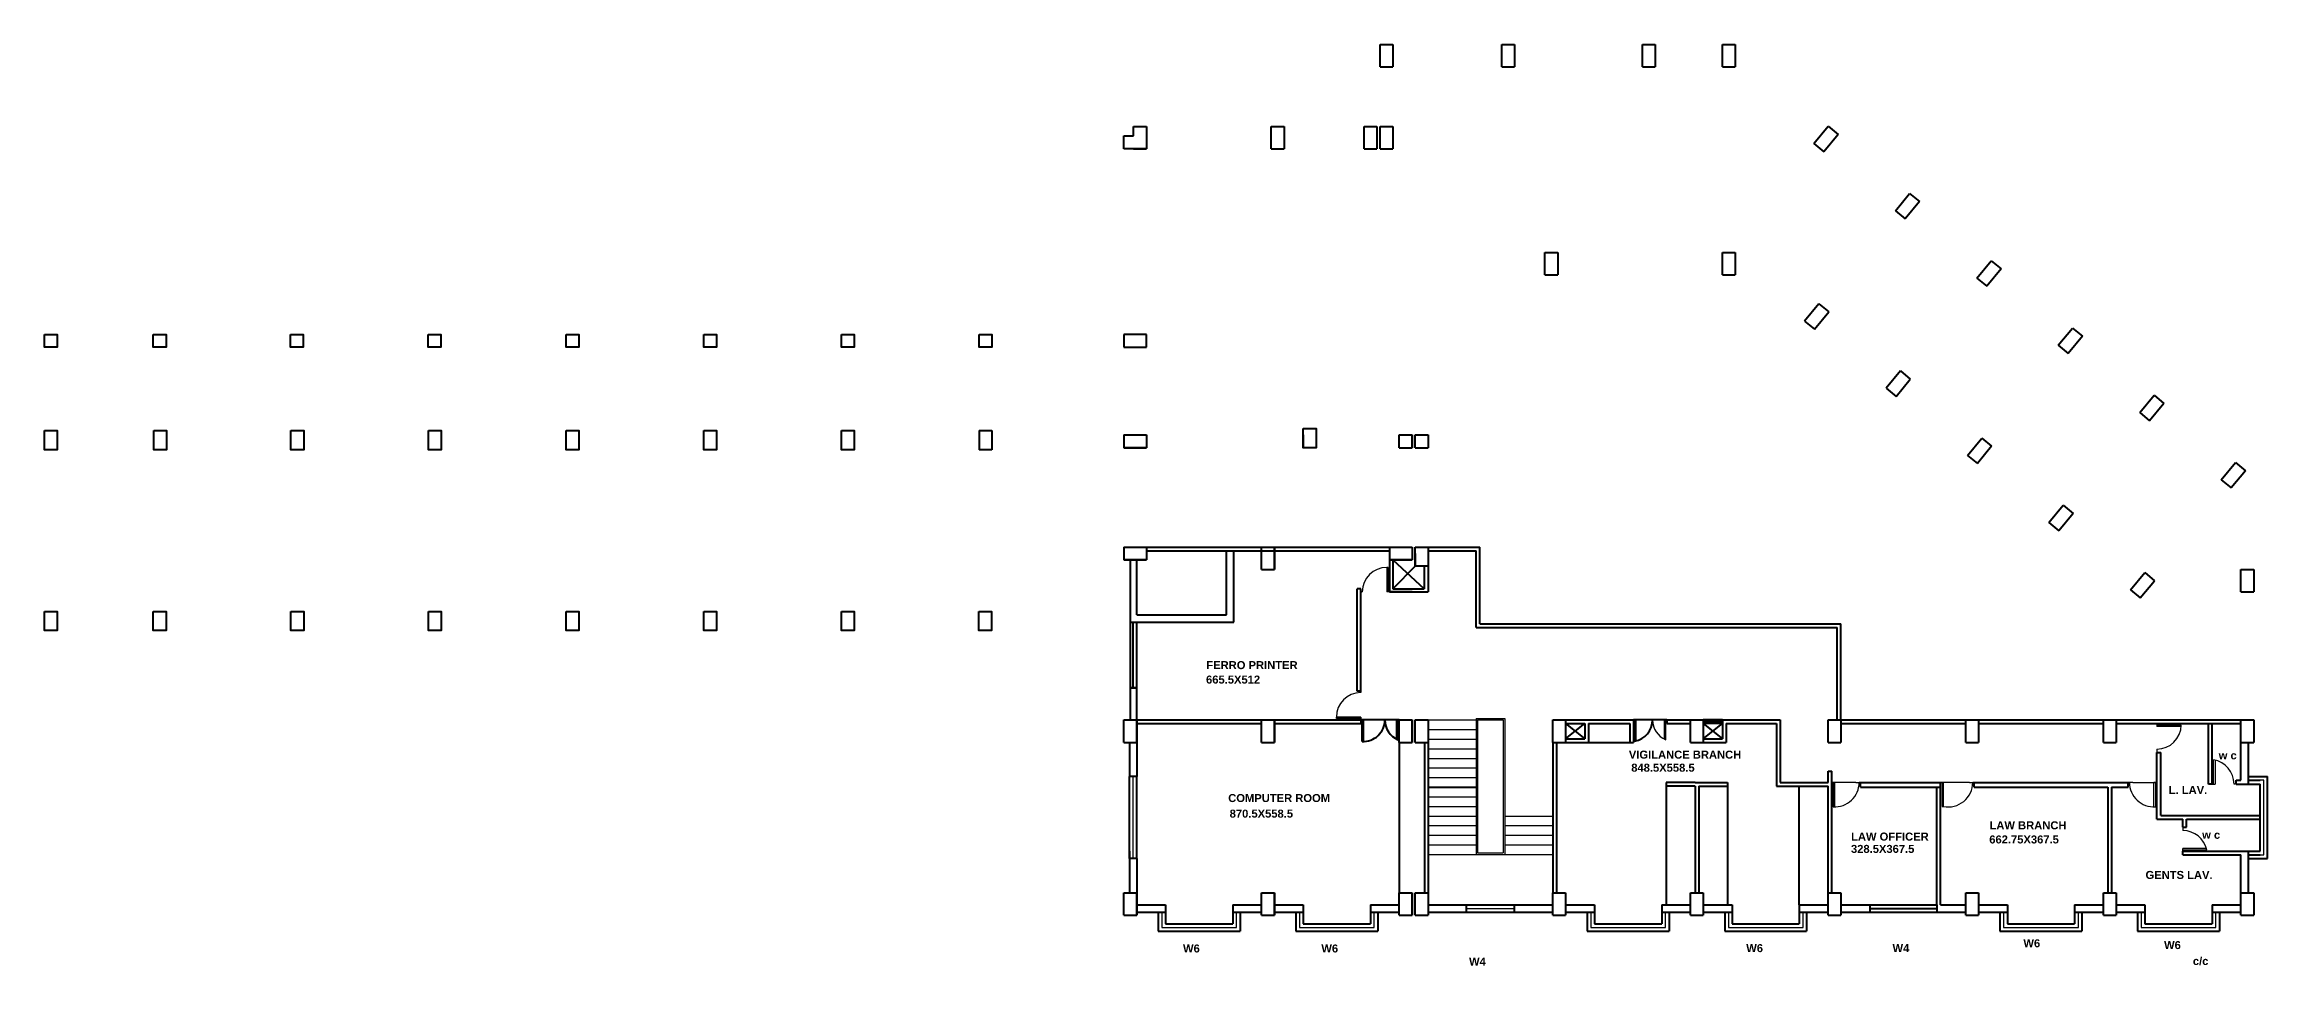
# Model space of a CAD drawing. Header units: inches. Extents: x 1352 to 5457, y 84 to 1168.
# Drawn here: x 2661.4 to 2730.8, y 446.2 to 474.9 of the extents above; entities that cross this region are included whole.
import ezdxf

# ---------------------------------------------------------------- set-up
doc = ezdxf.new("R2010")
doc.units = ezdxf.units.IN
doc.header["$MEASUREMENT"] = 0
for name, color, linetype, lineweight in [('col', 250, 'Continuous', 40), ('text', 250, 'Continuous', 30), ('wall', 7, 'Continuous', 40), ('win', 250, 'Continuous', 30)]:
    doc.layers.add(name, color=color, linetype=linetype, lineweight=lineweight)
doc.styles.get("Standard").update_dxf_attribs({"font": 'arialbd.ttf', "height": 1.5})

msp = doc.modelspace()

# ---------------------------------------------------------------- linework, layer by layer
at = {"layer": 'col'}
for p, q in [((2703.109, 474.932), (2703.509, 474.932)), ((2703.109, 474.232), (2703.109, 474.932)), ((2703.509, 474.932), (2703.509, 474.232)), ((2706.909, 474.932), (2707.309, 474.932)), ((2706.909, 474.232), (2706.909, 474.932)), ((2707.309, 474.932), (2707.309, 474.232)), ((2711.309, 474.93), (2711.709, 474.93)), ((2711.309, 474.23), (2711.309, 474.93)), ((2711.709, 474.93), (2711.709, 474.23)), ((2713.809, 474.932), (2714.209, 474.932)), ((2713.809, 474.232), (2713.809, 474.932)), ((2714.209, 474.932), (2714.209, 474.232)), ((2703.109, 474.232), (2703.509, 474.232)), ((2703.109, 474.232), (2703.509, 474.232)), ((2706.909, 474.232), (2707.309, 474.232)), ((2706.909, 474.232), (2707.309, 474.232)), ((2711.309, 474.23), (2711.709, 474.23)), ((2713.809, 474.232), (2714.209, 474.232)), ((2695.408, 472.373), (2695.808, 472.373)), ((2695.408, 472.073), (2695.408, 472.373)), ((2695.808, 472.373), (2695.808, 471.673)), ((2699.709, 472.373), (2700.109, 472.373)), ((2699.709, 471.673), (2699.709, 472.373)), ((2700.109, 472.373), (2700.109, 471.673)), ((2702.609, 472.373), (2703.009, 472.373)), ((2702.609, 471.673), (2702.609, 472.373)), ((2703.009, 472.373), (2703.009, 471.673)), ((2703.109, 472.373), (2703.509, 472.373)), ((2703.109, 471.673), (2703.109, 472.373)), ((2703.509, 472.373), (2703.509, 471.673)), ((2716.666, 471.837), (2717.111, 472.377)), ((2717.111, 472.377), (2717.42, 472.122)), ((2695.108, 471.673), (2695.108, 472.073)), ((2695.108, 472.073), (2695.408, 472.073)), ((2695.808, 471.673), (2695.108, 471.673)), ((2695.408, 471.673), (2695.808, 471.673)), ((2695.408, 471.673), (2695.808, 471.673)), ((2699.709, 471.673), (2700.109, 471.673)), ((2699.709, 471.673), (2700.109, 471.673)), ((2702.609, 471.673), (2703.009, 471.673)), ((2702.609, 471.673), (2703.009, 471.673)), ((2703.109, 471.673), (2703.509, 471.673)), ((2703.109, 471.673), (2703.509, 471.673)), ((2716.666, 471.837), (2716.974, 471.583)), ((2717.42, 472.122), (2716.974, 471.583)), ((2719.211, 469.736), (2719.656, 470.276)), ((2719.656, 470.276), (2719.965, 470.022)), ((2719.211, 469.736), (2719.519, 469.482)), ((2719.965, 470.022), (2719.519, 469.482)), ((2708.262, 468.432), (2708.662, 468.432)), ((2708.262, 467.732), (2708.262, 468.432)), ((2708.662, 468.432), (2708.662, 467.732)), ((2713.809, 468.432), (2714.209, 468.432)), ((2713.809, 467.732), (2713.809, 468.432)), ((2714.209, 468.432), (2714.209, 467.732)), ((2721.756, 467.636), (2722.201, 468.176)), ((2722.201, 468.176), (2722.51, 467.921)), ((2708.262, 467.732), (2708.662, 467.732)), ((2713.809, 467.732), (2714.209, 467.732)), ((2721.756, 467.636), (2722.064, 467.381)), ((2722.51, 467.921), (2722.064, 467.381)), ((2716.817, 466.83), (2716.373, 466.29)), ((2716.817, 466.83), (2717.126, 466.576)), ((2716.373, 466.29), (2716.682, 466.036)), ((2716.373, 466.29), (2716.682, 466.036)), ((2716.682, 466.036), (2717.126, 466.576)), ((2724.301, 465.535), (2724.746, 466.075)), ((2724.746, 466.075), (2725.055, 465.82)), ((2695.808, 465.873), (2695.108, 465.873)), ((2695.108, 465.873), (2695.108, 465.473)), ((2695.108, 465.473), (2695.808, 465.473)), ((2695.808, 465.473), (2695.808, 465.873)), ((2724.301, 465.535), (2724.609, 465.28)), ((2725.055, 465.82), (2724.609, 465.28)), ((2719.367, 464.735), (2718.922, 464.194)), ((2719.367, 464.735), (2719.676, 464.481)), ((2718.922, 464.194), (2719.232, 463.94)), ((2719.232, 463.94), (2719.676, 464.481)), ((2726.846, 463.434), (2727.291, 463.974)), ((2726.846, 463.434), (2727.154, 463.18)), ((2727.6, 463.719), (2727.154, 463.18)), ((2727.291, 463.974), (2727.6, 463.719)), ((2690.579, 462.873), (2690.979, 462.873)), ((2690.579, 462.873), (2690.579, 462.273)), ((2690.979, 462.873), (2690.979, 462.273)), ((2695.108, 462.737), (2695.108, 462.337)), ((2695.108, 462.737), (2695.808, 462.737)), ((2695.808, 462.737), (2695.808, 462.337)), ((2700.708, 462.737), (2700.708, 462.337)), ((2703.708, 462.737), (2704.108, 462.737)), ((2703.708, 462.337), (2703.708, 462.737)), ((2704.108, 462.337), (2704.108, 462.737)), ((2704.108, 462.737), (2704.108, 462.337)), ((2704.208, 462.737), (2704.608, 462.737)), ((2704.208, 462.337), (2704.208, 462.737)), ((2704.608, 462.737), (2704.608, 462.337)), ((2721.464, 462.098), (2721.909, 462.638)), ((2721.909, 462.638), (2722.218, 462.383)), ((2690.979, 462.273), (2690.579, 462.273)), ((2695.108, 462.337), (2695.808, 462.337)), ((2695.808, 462.337), (2695.108, 462.337)), ((2703.708, 462.337), (2704.108, 462.337)), ((2704.208, 462.337), (2704.608, 462.337)), ((2721.464, 462.098), (2721.772, 461.843)), ((2721.464, 462.098), (2721.772, 461.843)), ((2722.218, 462.383), (2721.772, 461.843)), ((2729.391, 461.333), (2729.836, 461.873)), ((2729.391, 461.333), (2729.699, 461.079)), ((2730.145, 461.619), (2729.699, 461.079)), ((2729.836, 461.873), (2730.145, 461.619)), ((2724.009, 459.997), (2724.454, 460.537)), ((2724.454, 460.537), (2724.763, 460.282)), ((2724.009, 459.997), (2724.317, 459.743)), ((2724.009, 459.997), (2724.317, 459.743)), ((2724.763, 460.282), (2724.317, 459.743)), ((2695.108, 459.232), (2695.108, 458.832)), ((2695.108, 459.232), (2695.808, 459.232)), ((2695.808, 459.232), (2695.808, 458.832)), ((2699.408, 459.232), (2699.808, 459.232)), ((2699.408, 458.532), (2699.408, 459.232)), ((2699.808, 458.532), (2699.808, 459.232)), ((2699.808, 459.232), (2699.808, 458.532)), ((2703.408, 459.232), (2703.408, 458.832)), ((2703.408, 459.232), (2704.108, 459.232)), ((2704.108, 459.232), (2704.108, 458.832)), ((2695.108, 458.832), (2695.808, 458.832)), ((2695.808, 458.832), (2695.108, 458.832)), ((2699.408, 458.532), (2699.808, 458.532)), ((2703.408, 458.832), (2704.108, 458.832)), ((2704.108, 458.832), (2703.408, 458.832)), ((2704.208, 459.032), (2704.208, 458.632)), ((2726.554, 457.896), (2726.999, 458.436)), ((2726.999, 458.436), (2727.308, 458.182)), ((2730.008, 458.532), (2730.408, 458.532)), ((2730.008, 457.832), (2730.008, 458.532)), ((2730.408, 458.532), (2730.408, 457.832)), ((2704.108, 457.832), (2703.408, 457.832)), ((2704.108, 457.832), (2703.408, 457.832)), ((2726.554, 457.896), (2726.862, 457.642)), ((2726.554, 457.896), (2726.862, 457.642)), ((2726.862, 457.642), (2727.308, 458.182)), ((2730.008, 457.832), (2730.408, 457.832)), ((2695.108, 453.832), (2695.508, 453.832)), ((2695.108, 453.132), (2695.108, 453.832)), ((2695.508, 453.132), (2695.508, 453.832)), ((2695.508, 453.832), (2695.508, 453.132)), ((2699.408, 453.832), (2699.808, 453.832)), ((2699.408, 453.132), (2699.408, 453.832)), ((2699.808, 453.132), (2699.808, 453.832)), ((2699.808, 453.832), (2699.808, 453.132)), ((2704.108, 453.132), (2704.108, 453.832)), ((2704.108, 453.832), (2704.108, 453.132)), ((2704.208, 453.832), (2704.608, 453.832)), ((2704.208, 453.132), (2704.208, 453.832)), ((2704.608, 453.832), (2704.608, 453.132)), ((2708.508, 453.132), (2708.508, 453.832)), ((2712.808, 453.132), (2712.808, 453.832)), ((2717.108, 453.832), (2717.508, 453.832)), ((2717.108, 453.132), (2717.108, 453.832)), ((2717.508, 453.832), (2717.508, 453.132)), ((2721.408, 453.832), (2721.808, 453.832)), ((2721.408, 453.132), (2721.408, 453.832)), ((2721.808, 453.832), (2721.808, 453.132)), ((2725.708, 453.832), (2726.108, 453.832)), ((2725.708, 453.132), (2725.708, 453.832)), ((2726.108, 453.832), (2726.108, 453.132)), ((2730.008, 453.832), (2730.408, 453.832)), ((2730.008, 453.132), (2730.008, 453.832)), ((2730.408, 453.832), (2730.408, 453.132)), ((2695.108, 453.132), (2695.508, 453.132)), ((2699.408, 453.132), (2699.808, 453.132)), ((2704.208, 453.132), (2704.608, 453.132)), ((2712.808, 453.132), (2713.208, 453.132)), ((2717.108, 453.132), (2717.508, 453.132)), ((2721.408, 453.132), (2721.808, 453.132)), ((2725.708, 453.132), (2726.108, 453.132)), ((2730.008, 453.132), (2730.408, 453.132)), ((2695.108, 448.432), (2695.508, 448.432)), ((2695.108, 447.732), (2695.108, 448.432)), ((2695.508, 447.732), (2695.508, 448.432)), ((2695.508, 448.432), (2695.508, 447.732)), ((2699.408, 448.432), (2699.808, 448.432)), ((2699.408, 447.732), (2699.408, 448.432)), ((2699.808, 447.732), (2699.808, 448.432)), ((2699.808, 448.432), (2699.808, 447.732)), ((2703.708, 448.432), (2704.108, 448.432)), ((2703.708, 447.732), (2703.708, 448.432)), ((2704.108, 447.732), (2704.108, 448.432)), ((2704.108, 448.432), (2704.108, 447.732)), ((2704.208, 448.432), (2704.608, 448.432)), ((2704.208, 447.732), (2704.208, 448.432)), ((2704.608, 448.432), (2704.608, 447.732)), ((2708.508, 448.432), (2708.908, 448.432)), ((2708.508, 447.732), (2708.508, 448.432)), ((2708.908, 448.432), (2708.908, 447.732)), ((2712.808, 448.432), (2713.208, 448.432)), ((2712.808, 447.732), (2712.808, 448.432)), ((2713.208, 448.432), (2713.208, 447.732)), ((2717.108, 448.432), (2717.508, 448.432)), ((2717.108, 447.732), (2717.108, 448.432)), ((2717.508, 448.432), (2717.508, 447.732)), ((2721.408, 448.432), (2721.808, 448.432)), ((2721.408, 447.732), (2721.408, 448.432)), ((2721.808, 448.432), (2721.808, 447.732)), ((2725.708, 448.432), (2726.108, 448.432)), ((2725.708, 447.732), (2725.708, 448.432)), ((2726.108, 448.432), (2726.108, 447.732)), ((2730.008, 448.432), (2730.408, 448.432)), ((2730.008, 447.732), (2730.008, 448.432)), ((2730.408, 448.432), (2730.408, 447.732)), ((2695.108, 447.732), (2695.508, 447.732)), ((2699.408, 447.732), (2699.808, 447.732)), ((2703.708, 447.732), (2704.108, 447.732)), ((2704.208, 447.732), (2704.608, 447.732)), ((2708.508, 447.732), (2708.908, 447.732)), ((2712.808, 447.732), (2713.208, 447.732)), ((2717.108, 447.732), (2717.508, 447.732)), ((2721.408, 447.732), (2721.808, 447.732)), ((2725.708, 447.732), (2726.108, 447.732)), ((2730.008, 447.732), (2730.408, 447.732))]:
    msp.add_line(p, q, dxfattribs=at)
for points in [[(2661.379, 465.873), (2661.779, 465.873), (2661.779, 465.473), (2661.379, 465.473)], [(2664.779, 465.873), (2665.179, 465.873), (2665.179, 465.473), (2664.779, 465.473)], [(2669.066, 465.873), (2669.466, 465.873), (2669.466, 465.473), (2669.066, 465.473)], [(2673.366, 465.873), (2673.766, 465.873), (2673.766, 465.473), (2673.366, 465.473)], [(2677.679, 465.873), (2678.079, 465.873), (2678.079, 465.473), (2677.679, 465.473)], [(2681.979, 465.873), (2682.379, 465.873), (2682.379, 465.473), (2681.979, 465.473)], [(2686.279, 465.873), (2686.679, 465.873), (2686.679, 465.473), (2686.279, 465.473)], [(2690.579, 465.873), (2690.979, 465.873), (2690.979, 465.473), (2690.579, 465.473)], [(2661.379, 462.873), (2661.779, 462.873), (2661.779, 462.273), (2661.379, 462.273)], [(2664.793, 462.873), (2665.193, 462.873), (2665.193, 462.273), (2664.793, 462.273)], [(2669.079, 462.873), (2669.479, 462.873), (2669.479, 462.273), (2669.079, 462.273)], [(2673.379, 462.873), (2673.779, 462.873), (2673.779, 462.273), (2673.379, 462.273)], [(2677.679, 462.873), (2678.079, 462.873), (2678.079, 462.273), (2677.679, 462.273)], [(2681.979, 462.873), (2682.379, 462.873), (2682.379, 462.273), (2681.979, 462.273)], [(2686.279, 462.873), (2686.679, 462.873), (2686.679, 462.273), (2686.279, 462.273)], [(2700.708, 462.937), (2701.108, 462.937), (2701.108, 462.337), (2700.708, 462.337)], [(2704.208, 459.232), (2704.608, 459.232), (2704.608, 458.632), (2704.208, 458.632)], [(2661.379, 457.223), (2661.779, 457.223), (2661.779, 456.623), (2661.379, 456.623)], [(2664.779, 457.223), (2665.179, 457.223), (2665.179, 456.623), (2664.779, 456.623)], [(2669.079, 457.223), (2669.479, 457.223), (2669.479, 456.623), (2669.079, 456.623)], [(2673.379, 457.223), (2673.779, 457.223), (2673.779, 456.623), (2673.379, 456.623)], [(2677.679, 457.223), (2678.079, 457.223), (2678.079, 456.623), (2677.679, 456.623)], [(2681.979, 457.223), (2682.379, 457.223), (2682.379, 456.623), (2681.979, 456.623)], [(2686.279, 457.223), (2686.679, 457.223), (2686.679, 456.623), (2686.279, 456.623)], [(2690.571, 457.223), (2690.971, 457.223), (2690.971, 456.623), (2690.571, 456.623)]]:
    msp.add_lwpolyline(points, close=True, dxfattribs=at)
at = {"layer": 'wall', "linetype": 'Continuous'}
for p, q in [((2695.808, 459.232), (2703.408, 459.232)), ((2704.608, 459.232), (2706.223, 459.232)), ((2706.223, 456.832), (2706.223, 459.232)), ((2695.308, 456.887), (2695.308, 458.832)), ((2695.508, 457.117), (2695.508, 458.832)), ((2695.808, 459.117), (2703.408, 459.117)), ((2698.308, 457.117), (2698.308, 459.117)), ((2698.538, 456.887), (2698.538, 459.117)), ((2703.408, 458.832), (2703.408, 457.832)), ((2703.508, 458.832), (2703.508, 457.932)), ((2703.508, 458.832), (2704.486, 457.932)), ((2704.208, 458.632), (2703.508, 457.932)), ((2704.486, 458.632), (2704.486, 457.932)), ((2704.608, 459.117), (2706.108, 459.117)), ((2704.608, 458.632), (2704.608, 457.832)), ((2706.108, 456.717), (2706.108, 459.117)), ((2702.393, 454.732), (2702.393, 457.932)), ((2702.508, 454.732), (2702.508, 457.932)), ((2703.408, 457.832), (2704.608, 457.832)), ((2703.508, 457.932), (2704.486, 457.932)), ((2695.508, 457.117), (2698.308, 457.117)), ((2695.308, 456.887), (2698.538, 456.887)), ((2695.308, 454.832), (2695.308, 456.887)), ((2695.393, 454.832), (2695.393, 456.887)), ((2695.508, 453.832), (2695.508, 456.887)), ((2706.108, 456.717), (2717.393, 456.717)), ((2706.223, 456.832), (2717.508, 456.832)), ((2717.393, 453.832), (2717.393, 456.717)), ((2717.508, 453.832), (2717.508, 456.832)), ((2695.308, 454.832), (2695.508, 454.832)), ((2695.308, 453.832), (2695.308, 454.832)), ((2695.508, 454.832), (2695.308, 454.832)), ((2695.508, 453.832), (2695.508, 454.832)), ((2702.508, 454.732), (2702.393, 454.732)), ((2695.508, 453.832), (2699.408, 453.832)), ((2695.508, 453.717), (2699.408, 453.717)), ((2699.808, 453.832), (2702.508, 453.832)), ((2699.808, 453.717), (2702.508, 453.717)), ((2701.743, 453.922), (2702.508, 453.922)), ((2702.508, 453.877), (2701.743, 453.877)), ((2702.508, 453.832), (2702.508, 453.922)), ((2702.508, 453.832), (2702.508, 453.717)), ((2703.708, 453.832), (2702.508, 453.832)), ((2702.548, 453.163), (2702.548, 453.832)), ((2702.588, 453.162), (2702.588, 453.832)), ((2703.628, 453.233), (2703.628, 453.832)), ((2703.668, 453.214), (2703.668, 453.832)), ((2703.708, 453.832), (2704.108, 453.832)), ((2703.708, 453.132), (2703.708, 453.832)), ((2708.508, 453.832), (2708.908, 453.832)), ((2708.908, 453.832), (2708.908, 453.132)), ((2708.908, 453.832), (2711.023, 453.832)), ((2708.908, 453.717), (2709.508, 453.717)), ((2708.908, 453.717), (2709.508, 453.247)), ((2708.908, 453.247), (2709.508, 453.717)), ((2709.508, 453.717), (2709.508, 453.247)), ((2709.623, 453.717), (2710.908, 453.717)), ((2709.623, 453.717), (2709.623, 453.132)), ((2710.908, 453.717), (2710.908, 453.132)), ((2711.023, 453.832), (2711.023, 453.132)), ((2712.073, 453.832), (2711.023, 453.832)), ((2711.063, 453.171), (2711.063, 453.832)), ((2711.103, 453.179), (2711.103, 453.832)), ((2712.073, 453.832), (2712.073, 453.717)), ((2712.073, 453.832), (2712.808, 453.832)), ((2712.073, 453.717), (2712.808, 453.717)), ((2712.808, 453.832), (2713.208, 453.832)), ((2713.208, 453.832), (2713.208, 453.132)), ((2713.808, 453.832), (2713.208, 453.832)), ((2713.808, 453.774), (2713.208, 453.774)), ((2713.808, 453.717), (2713.208, 453.717)), ((2713.208, 453.717), (2713.808, 453.247)), ((2713.208, 453.247), (2713.808, 453.717)), ((2713.808, 453.832), (2713.808, 453.247)), ((2713.808, 453.832), (2713.808, 453.717)), ((2713.808, 453.832), (2715.608, 453.832)), ((2713.923, 453.717), (2713.923, 453.132)), ((2713.923, 453.717), (2715.493, 453.717)), ((2715.493, 453.717), (2715.493, 451.767)), ((2715.608, 453.832), (2715.608, 451.882)), ((2717.508, 453.832), (2721.408, 453.832)), ((2717.508, 453.717), (2721.408, 453.717)), ((2721.808, 453.832), (2725.708, 453.832)), ((2721.808, 453.717), (2725.708, 453.717)), ((2726.108, 453.832), (2730.008, 453.832)), ((2726.108, 453.717), (2730.008, 453.717)), ((2728.993, 451.832), (2728.993, 453.717)), ((2729.108, 451.832), (2729.108, 453.717)), ((2695.278, 453.132), (2695.278, 452.062)), ((2695.508, 453.132), (2695.508, 452.062)), ((2703.708, 453.132), (2704.108, 453.132)), ((2703.708, 453.132), (2703.708, 448.432)), ((2704.493, 453.132), (2704.493, 448.432)), ((2704.608, 453.132), (2704.608, 448.432)), ((2708.508, 453.132), (2708.908, 453.132)), ((2708.508, 453.132), (2708.508, 448.432)), ((2708.623, 453.132), (2708.623, 448.432)), ((2708.908, 453.247), (2709.508, 453.247)), ((2708.908, 453.132), (2709.623, 453.132)), ((2709.623, 453.132), (2710.908, 453.132)), ((2710.908, 453.132), (2711.023, 453.132)), ((2713.208, 453.247), (2713.808, 453.247)), ((2713.208, 453.132), (2713.923, 453.132)), ((2730.008, 451.947), (2730.008, 453.132)), ((2730.238, 451.832), (2730.238, 453.132)), ((2717.108, 452.232), (2717.223, 452.232)), ((2717.108, 451.882), (2717.108, 452.232)), ((2717.223, 448.432), (2717.223, 452.232)), ((2727.378, 450.732), (2727.378, 452.817)), ((2727.378, 452.817), (2727.499, 452.817)), ((2727.499, 450.847), (2727.499, 452.817)), ((2704.608, 451.732), (2706.108, 451.732)), ((2712.95, 451.882), (2712.05, 451.882)), ((2712.05, 451.767), (2712.05, 448.062)), ((2712.95, 451.767), (2712.05, 451.767)), ((2712.95, 451.882), (2713.965, 451.882)), ((2712.95, 451.767), (2712.95, 448.432)), ((2713.065, 451.767), (2713.065, 448.432)), ((2713.065, 451.767), (2713.965, 451.767)), ((2713.965, 451.882), (2713.965, 451.767)), ((2713.965, 451.767), (2713.965, 448.062)), ((2715.493, 451.767), (2717.108, 451.767)), ((2715.608, 451.882), (2717.108, 451.882)), ((2716.208, 448.062), (2716.208, 451.767)), ((2717.108, 448.432), (2717.108, 451.767)), ((2718.123, 451.882), (2720.623, 451.882)), ((2718.123, 451.732), (2718.123, 451.882)), ((2718.123, 451.732), (2720.623, 451.732)), ((2720.508, 448.062), (2720.508, 451.732)), ((2720.623, 448.062), (2720.623, 451.882)), ((2721.673, 451.882), (2726.478, 451.882)), ((2721.673, 451.732), (2721.673, 451.882)), ((2721.673, 451.732), (2725.85, 451.732)), ((2725.85, 451.732), (2725.85, 448.432)), ((2725.965, 451.732), (2726.478, 451.732)), ((2725.965, 451.732), (2725.965, 448.432)), ((2726.478, 451.732), (2726.478, 451.882)), ((2729.858, 451.832), (2729.858, 451.947)), ((2695.278, 449.732), (2695.278, 448.432)), ((2695.508, 449.502), (2695.508, 448.432)), ((2730.008, 448.432), (2730.008, 449.617)), ((2730.238, 448.432), (2730.238, 449.732)), ((2695.508, 448.062), (2696.408, 448.062)), ((2698.508, 448.062), (2699.408, 448.062)), ((2699.808, 448.062), (2700.708, 448.062)), ((2702.808, 448.062), (2703.708, 448.062)), ((2704.608, 448.062), (2705.808, 448.062)), ((2705.808, 447.832), (2705.808, 448.062)), ((2705.808, 448.062), (2707.308, 448.062)), ((2707.308, 448.062), (2708.508, 448.062)), ((2707.308, 447.832), (2707.308, 448.062)), ((2708.908, 448.062), (2709.808, 448.062)), ((2711.908, 448.062), (2712.808, 448.062)), ((2713.208, 448.062), (2714.108, 448.062)), ((2716.208, 448.062), (2717.108, 448.062)), ((2717.508, 448.062), (2718.408, 448.062)), ((2718.408, 448.062), (2720.508, 448.062)), ((2720.623, 448.062), (2721.408, 448.062)), ((2721.808, 448.062), (2722.708, 448.062)), ((2724.808, 448.062), (2725.708, 448.062)), ((2726.108, 448.062), (2727.008, 448.062)), ((2729.108, 448.062), (2730.008, 448.062)), ((2695.508, 447.832), (2696.408, 447.832)), ((2698.508, 447.832), (2699.408, 447.832)), ((2699.808, 447.832), (2700.708, 447.832)), ((2702.808, 447.832), (2703.708, 447.832)), ((2704.608, 447.832), (2705.808, 447.832)), ((2705.808, 447.832), (2707.308, 447.832)), ((2707.308, 447.832), (2708.508, 447.832)), ((2708.908, 447.832), (2709.808, 447.832)), ((2711.908, 447.832), (2712.808, 447.832)), ((2713.208, 447.832), (2714.108, 447.832)), ((2716.208, 447.832), (2717.108, 447.832)), ((2717.508, 447.832), (2718.408, 447.832)), ((2718.408, 447.947), (2720.508, 447.947)), ((2718.408, 447.832), (2720.508, 447.832)), ((2720.508, 447.832), (2721.408, 447.832)), ((2721.808, 447.832), (2722.708, 447.832)), ((2724.808, 447.832), (2725.708, 447.832)), ((2726.108, 447.832), (2727.008, 447.832)), ((2729.108, 447.832), (2730.008, 447.832))]:
    msp.add_line(p, q, dxfattribs=at)
at = {"layer": 'wall', "color": 1, "linetype": 'Continuous'}
for p, q in [((2702.508, 457.932), (2702.393, 457.932)), ((2712.05, 451.882), (2712.05, 451.767)), ((2729.108, 451.832), (2728.993, 451.832))]:
    msp.add_line(p, q, dxfattribs=at)
at = {"layer": 'wall'}
for p, q in [((2695.278, 449.502), (2695.278, 452.062)), ((2695.508, 452.062), (2695.278, 452.062)), ((2695.508, 449.502), (2695.508, 452.062)), ((2729.858, 451.947), (2730.008, 451.947)), ((2729.858, 451.832), (2730.608, 451.832)), ((2730.238, 452.062), (2730.838, 452.062)), ((2730.238, 451.947), (2730.608, 451.947)), ((2730.238, 451.947), (2730.608, 451.947)), ((2730.608, 449.732), (2730.608, 451.832)), ((2730.838, 449.502), (2730.838, 452.062)), ((2727.499, 450.847), (2730.608, 450.847)), ((2727.378, 450.732), (2728.193, 450.732)), ((2728.193, 450.482), (2728.193, 450.732)), ((2728.193, 450.482), (2728.308, 450.482)), ((2728.308, 450.482), (2728.308, 450.732)), ((2728.308, 450.732), (2730.608, 450.732)), ((2695.508, 449.502), (2695.278, 449.502)), ((2728.193, 449.617), (2728.193, 449.732)), ((2728.193, 449.732), (2730.008, 449.732)), ((2728.193, 449.617), (2730.008, 449.617)), ((2730.008, 449.732), (2730.608, 449.732)), ((2730.238, 449.617), (2730.608, 449.617)), ((2730.238, 449.502), (2730.838, 449.502)), ((2696.408, 448.062), (2696.408, 447.462)), ((2698.508, 448.062), (2698.508, 447.462)), ((2700.708, 448.062), (2700.708, 447.462)), ((2702.808, 448.062), (2702.808, 447.462)), ((2709.808, 448.062), (2709.808, 447.462)), ((2711.908, 448.062), (2711.908, 447.462)), ((2714.108, 448.062), (2714.108, 447.462)), ((2716.208, 448.062), (2716.208, 447.462)), ((2718.408, 448.062), (2718.408, 447.832)), ((2720.508, 448.062), (2720.508, 447.832)), ((2722.708, 448.062), (2722.708, 447.462)), ((2724.808, 448.062), (2724.808, 447.462)), ((2727.008, 448.062), (2727.008, 447.462)), ((2729.108, 448.062), (2729.108, 447.462)), ((2696.178, 447.832), (2696.178, 447.232)), ((2696.408, 447.462), (2698.508, 447.462)), ((2698.738, 447.832), (2698.738, 447.232)), ((2700.478, 447.832), (2700.478, 447.232)), ((2700.708, 447.462), (2702.808, 447.462)), ((2703.038, 447.832), (2703.038, 447.232)), ((2709.578, 447.832), (2709.578, 447.232)), ((2709.808, 447.462), (2711.908, 447.462)), ((2712.138, 447.832), (2712.138, 447.232)), ((2713.878, 447.832), (2713.878, 447.232)), ((2714.108, 447.462), (2716.208, 447.462)), ((2716.438, 447.832), (2716.438, 447.232)), ((2722.478, 447.832), (2722.478, 447.232)), ((2722.708, 447.462), (2724.808, 447.462)), ((2725.038, 447.832), (2725.038, 447.232)), ((2726.778, 447.832), (2726.778, 447.232)), ((2727.008, 447.462), (2729.108, 447.462)), ((2729.338, 447.832), (2729.338, 447.232)), ((2696.178, 447.232), (2698.738, 447.232)), ((2700.478, 447.232), (2703.038, 447.232)), ((2709.578, 447.232), (2712.138, 447.232)), ((2713.878, 447.232), (2716.438, 447.232)), ((2722.478, 447.232), (2725.038, 447.232)), ((2726.778, 447.232), (2729.338, 447.232))]:
    msp.add_line(p, q, dxfattribs=at)
at = {"layer": 'wall', "linetype": 'Continuous'}
for centre, start, end in [((2702.588, 453.832), 266.57732, 0), ((2703.928, 453.832), 180, 247.16618), ((2710.953, 453.832), 279.44955, 0)]:
    msp.add_arc(centre, 0.67, start, end, dxfattribs=at)
at = {"layer": 'win'}
for p, q in [((2703.318, 458.597), (2703.363, 458.597)), ((2703.318, 458.597), (2703.318, 457.832)), ((2703.363, 458.597), (2703.318, 458.597)), ((2703.363, 457.832), (2703.363, 458.597)), ((2702.508, 457.832), (2702.553, 457.832)), ((2703.408, 457.832), (2703.318, 457.832)), ((2702.508, 454.732), (2702.508, 454.687)), ((2701.743, 453.922), (2701.743, 453.877)), ((2701.743, 453.877), (2701.743, 453.922)), ((2704.608, 453.832), (2706.108, 453.832)), ((2706.108, 453.882), (2706.108, 449.632)), ((2706.108, 453.882), (2707.008, 453.882)), ((2706.158, 453.832), (2706.158, 449.682)), ((2706.158, 453.832), (2706.958, 453.832)), ((2706.958, 453.832), (2706.958, 449.682)), ((2707.008, 453.882), (2707.008, 449.632)), ((2711.993, 453.233), (2711.993, 453.832)), ((2712.033, 453.214), (2712.033, 453.832)), ((2727.378, 453.717), (2727.378, 453.627)), ((2727.378, 453.672), (2728.143, 453.672)), ((2728.14, 453.627), (2727.378, 453.627)), ((2704.608, 453.532), (2706.108, 453.532)), ((2704.608, 453.232), (2706.108, 453.232)), ((2704.608, 452.932), (2706.108, 452.932)), ((2727.378, 452.922), (2727.378, 452.817)), ((2704.608, 452.632), (2706.108, 452.632)), ((2704.608, 452.332), (2706.108, 452.332)), ((2729.153, 451.832), (2729.153, 452.586)), ((2729.198, 452.577), (2729.198, 451.832)), ((2695.393, 449.502), (2695.393, 452.062)), ((2704.608, 452.032), (2706.108, 452.032)), ((2717.973, 451.882), (2717.223, 451.882)), ((2717.223, 451.882), (2717.313, 451.882)), ((2717.268, 451.882), (2717.268, 451.118)), ((2717.313, 451.117), (2717.313, 451.882)), ((2717.973, 451.882), (2718.078, 451.882)), ((2718.123, 451.882), (2718.078, 451.882)), ((2721.523, 451.882), (2720.623, 451.882)), ((2720.623, 451.882), (2720.713, 451.882)), ((2720.668, 451.882), (2720.668, 451.131)), ((2720.713, 451.131), (2720.713, 451.882)), ((2721.523, 451.882), (2721.628, 451.882)), ((2721.673, 451.882), (2721.628, 451.882)), ((2726.523, 451.882), (2726.478, 451.882)), ((2726.628, 451.882), (2726.523, 451.882)), ((2726.628, 451.882), (2727.378, 451.882)), ((2727.288, 451.117), (2727.288, 451.882)), ((2727.378, 451.882), (2727.288, 451.882)), ((2727.333, 451.882), (2727.333, 451.118)), ((2729.108, 451.832), (2729.198, 451.832)), ((2729.835, 451.832), (2729.79, 451.832)), ((2730.723, 451.95), (2730.238, 451.95)), ((2730.723, 449.617), (2730.723, 451.95)), ((2704.608, 451.432), (2706.108, 451.432)), ((2704.608, 451.132), (2706.108, 451.132)), ((2704.608, 450.832), (2706.108, 450.832)), ((2707.008, 450.832), (2708.508, 450.832)), ((2717.268, 451.117), (2717.313, 451.117)), ((2720.668, 451.131), (2720.713, 451.131)), ((2704.608, 450.532), (2706.108, 450.532)), ((2704.608, 450.232), (2706.108, 450.232)), ((2707.008, 450.532), (2708.508, 450.532)), ((2707.008, 450.232), (2708.508, 450.232)), ((2728.193, 450.482), (2728.193, 450.377)), ((2704.608, 449.932), (2706.108, 449.932)), ((2704.608, 449.632), (2708.508, 449.632)), ((2706.158, 449.682), (2706.958, 449.682)), ((2707.008, 449.932), (2708.508, 449.932)), ((2707.008, 449.632), (2708.508, 449.632)), ((2728.928, 449.822), (2728.193, 449.822)), ((2728.193, 449.732), (2728.193, 449.822)), ((2728.193, 449.777), (2728.94, 449.777)), ((2730.238, 449.617), (2730.723, 449.617)), ((2696.293, 447.832), (2696.293, 447.347)), ((2696.293, 447.347), (2698.627, 447.347)), ((2698.627, 447.347), (2698.627, 447.832)), ((2700.593, 447.832), (2700.593, 447.347)), ((2700.593, 447.347), (2702.927, 447.347)), ((2702.927, 447.347), (2702.927, 447.832)), ((2705.808, 447.947), (2707.308, 447.947)), ((2709.693, 447.832), (2709.693, 447.347)), ((2709.693, 447.347), (2712.027, 447.347)), ((2712.027, 447.347), (2712.027, 447.832)), ((2713.993, 447.832), (2713.993, 447.347)), ((2713.993, 447.347), (2716.327, 447.347)), ((2716.327, 447.347), (2716.327, 447.832)), ((2722.593, 447.832), (2722.593, 447.347)), ((2722.593, 447.347), (2724.927, 447.347)), ((2724.927, 447.347), (2724.927, 447.832)), ((2726.893, 447.832), (2726.893, 447.347)), ((2726.893, 447.347), (2729.227, 447.347)), ((2729.227, 447.347), (2729.227, 447.832))]:
    msp.add_line(p, q, dxfattribs=at)
for centre, radius, start, end in [((2703.318, 457.832), 0.765, 90, 180), ((2702.508, 453.922), 0.765, 90, 180), ((2712.293, 453.832), 0.67, 180, 247.16618), ((2727.378, 453.687), 0.765, 270, 358.87648), ((2729.025, 451.832), 0.765, 0, 80.40593), ((2717.313, 451.882), 0.765, 266.62771, 0), ((2720.863, 451.882), 0.765, 258.69227, 0), ((2727.288, 451.882), 0.765, 180, 273.37229), ((2728.193, 449.612), 0.765, 12.45579, 90)]:
    msp.add_arc(centre, radius, start, end, dxfattribs=at)

# ---------------------------------------------------------------- texts
at = {"layer": 'text'}
for s, p in [('FERRO PRINTER', (2697.681, 455.421)), ('665.5X512', (2697.672, 454.969)), ('VIGILANCE BRANCH', (2710.882, 452.625)), ('848.5X558.5', (2710.957, 452.216)), ('w c', (2729.312, 452.601)), ('COMPUTER ROOM', (2698.365, 451.268)), ('L. LAV.', (2727.751, 451.52)), ('870.5X558.5', (2698.41, 450.782)), ('LAW OFFICER', (2717.826, 450.065)), ('662.75X367.5', (2722.143, 449.975)), ('LAW BRANCH', (2722.151, 450.416)), ('w c', (2728.795, 450.12)), ('328.5X367.5', (2717.823, 449.68)), ('GENTS LAV.', (2727.025, 448.867)), ('W6', (2696.953, 446.569)), ('W6', (2701.275, 446.569)), ('W6', (2714.55, 446.58)), ('W4', (2719.121, 446.58)), ('W6', (2723.21, 446.732)), ('W6', (2727.605, 446.676)), ('W4', (2705.89, 446.162)), ('c/c', (2728.505, 446.178))]:
    msp.add_text(s, height=0.25, dxfattribs=at).set_placement(p)

doc.saveas('drawing.dxf')
